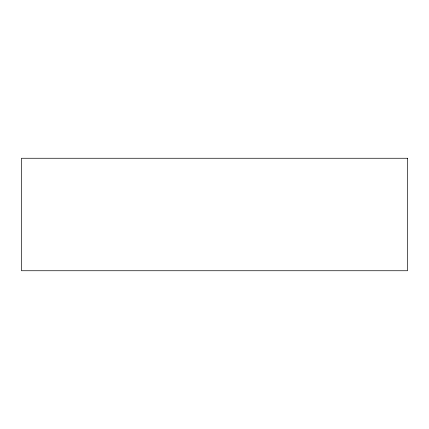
<?xml version="1.0" encoding="UTF-8"?>
<svg xmlns="http://www.w3.org/2000/svg" width="429" height="429" viewBox="0 0 429 429"><rect width="100%" height="100%" fill="white"/><g stroke="black" fill="none" stroke-linecap="round" stroke-linejoin="round"><path stroke-width="0.64" d="M407.55 158.263L21.45 158.263L21.45 270.737L407.55 270.737L407.55 158.263"/></g></svg>
